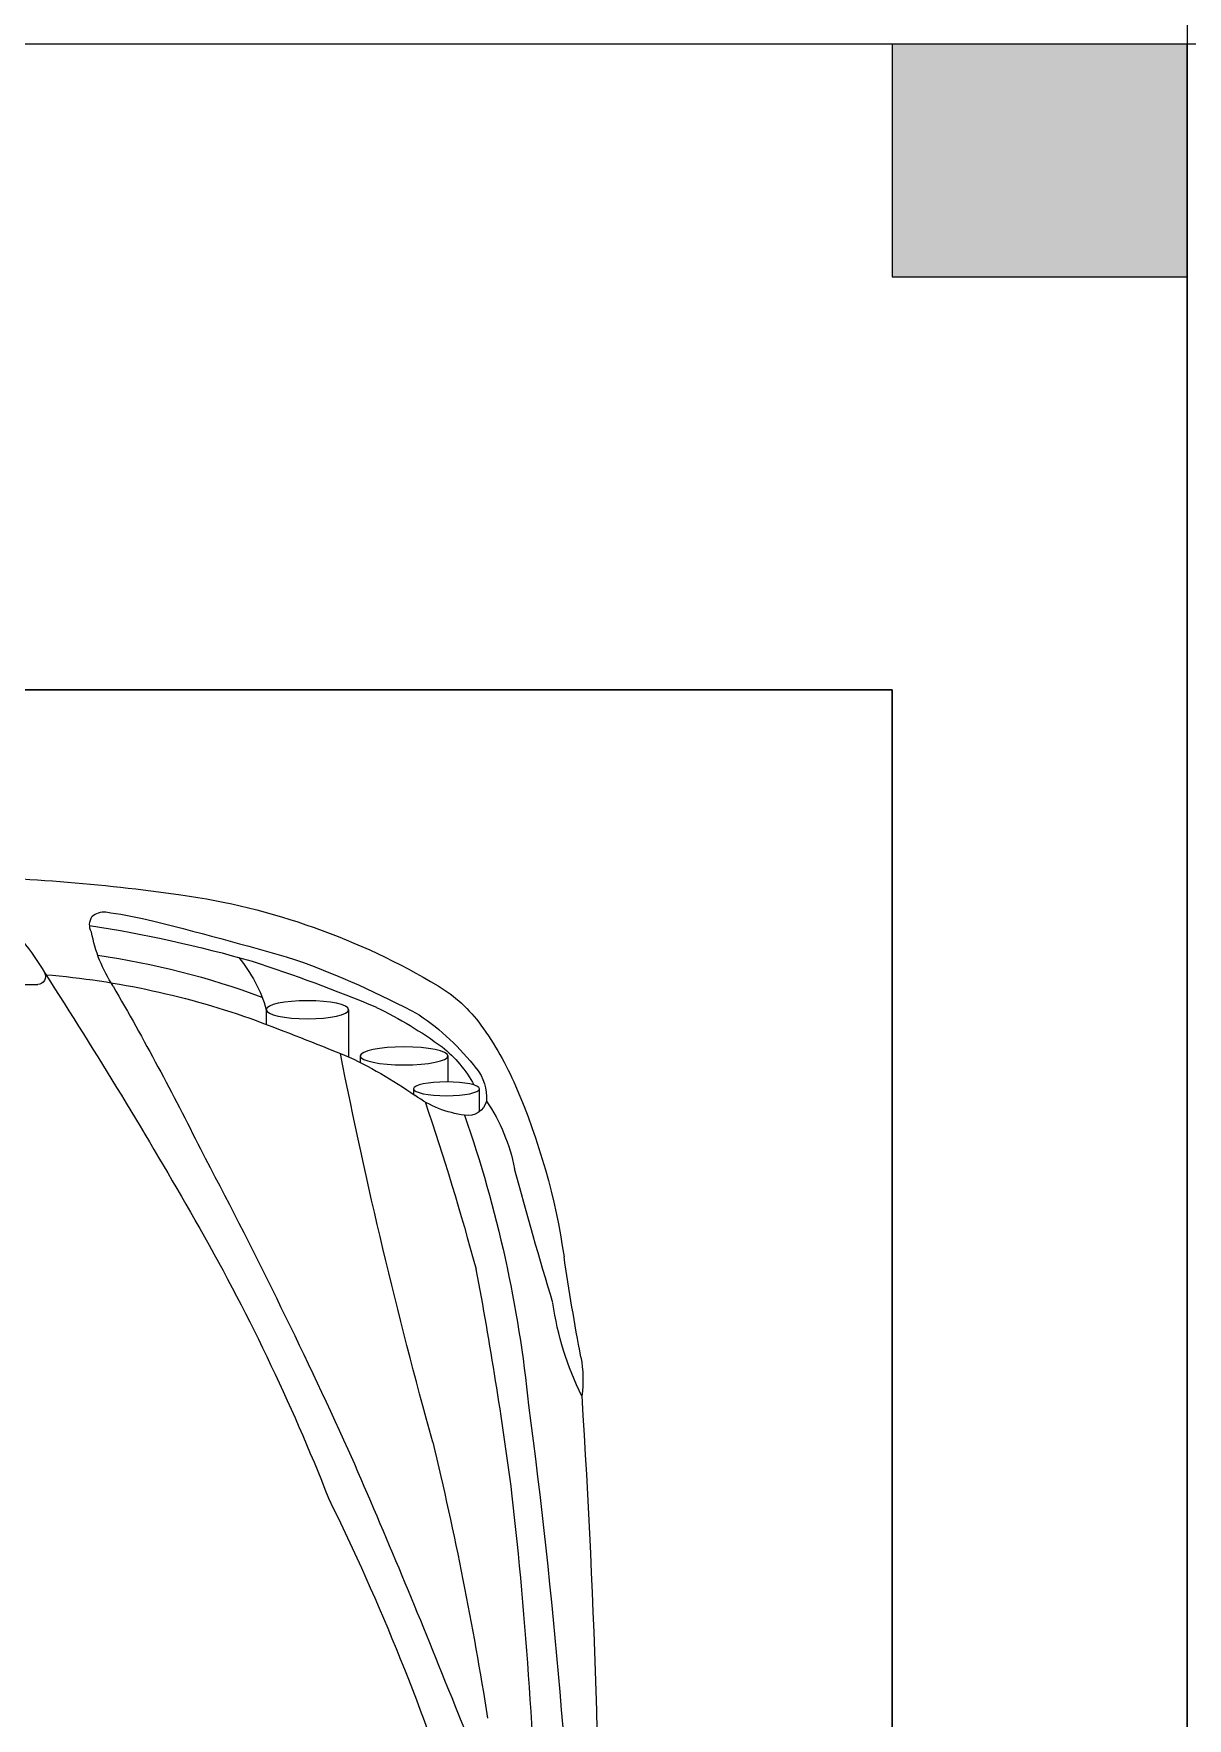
# Model space of a CAD drawing. Header units: metres. Extents: x 2865 to 2957, y -495 to -392.
# Drawn here: x 2883.276 to 2884.763, y -401.739 to -399.567 of the extents above; entities that cross this region are included whole.
import ezdxf

# ---------------------------------------------------------------- set-up
doc = ezdxf.new("R2010")
doc.units = ezdxf.units.M
doc.header["$LTSCALE"] = 12.7
for name, color, linetype in [('BLK_0_FLR_0_COVERED_PARKING', 7, 'Continuous'), ('BLK_1_COVERED_AREA', 7, 'Continuous'), ('BLK_1_FLR_0_STILT', 7, 'Continuous'), ('BLK_1_LVL_0_BLDG_FOOT_PRINT', 7, 'Continuous'), ('BLK_1_LVL_0_REAR_SETBACK', 7, 'Continuous'), ('BLK_1_LVL_0_SIDE_SETBACK1', 7, 'Continuous'), ('PARKING_SLOT', 7, 'Continuous')]:
    doc.layers.add(name, color=color, linetype=linetype)

# ---------------------------------------------------------------- blocks, each defined once
blk = doc.blocks.new('A$C43C371B0')
at = {"color": 8, "lineweight": 15}
for p, q in [((3.2107, 0.7179), (3.2399, 0.7179)), ((3.2825, 0.6772), (3.249, 0.6772)), ((3.2401, 0.6328), (3.2329, 0.6328)), ((3.2825, 0.5643), (3.2738, 0.5643)), ((3.3421, 0.5492), (3.2811, 0.5492)), ((3.3421, 0.4431), (3.3232, 0.4431)), ((3.3748, 0.0564), (3.3748, 0.1486))]:
    blk.add_line(p, q, dxfattribs=at)
for centre, radius, start, end in [((2.0528, -11.7681), 12.6426, 86.41209, 90.09331), ((2.8657, 0.6994), 0.1519, 79.2657, 98.2438), ((3.0215, 1.2091), 0.4008, 243.7022, 261.7303), ((3.4803, 3.9411), 3.1475, 259.2657, 261.6566), ((1.7878, -7.0722), 7.9224, 82.42566, 87.80232), ((2.8959, -0.0435), 0.8797, 66.6998, 81.6566), ((4.6707, 6.4594), 5.8992, 253.18251, 254.93154), ((2.0773, -4.9382), 5.7335, 83.5774, 88.59982), ((2.6728, -0.8318), 1.6207, 70.7928, 84.3593), ((3.0954, 0.5392), 0.2276, 55.5023, 79.4516), ((3.0827, 0.3903), 0.4073, 53.9898, 66.6998), ((1.4801, -1.7138), 2.5867, 67.5509, 72.3928), ((2.0131, -4.6009), 5.4065, 79.4032, 82.5019), ((1.7045, -3.8581), 4.6432, 76.5508, 81.0315), ((3.2301, 0.703), 0.0245, 103.7722, 190.202), ((3.2291, 0.6679), 0.0591, 50.6971, 94.6448), ((3.2119, 0.568), 0.1877, 30.9544, 53.9898), ((2.1724, -2.4156), 3.2385, 71.0678, 75.0595), ((3.3415, 0.7158), 0.1365, 187.2011, 216.2774), ((3.1729, 0.5749), 0.1538, 38.0218, 62.0189), ((3.0723, 0.4624), 0.3175, 34.0555, 52.3056), ((1.3453, -2.2593), 3.1002, 63.8373, 72.2299), ((-1.4901, -9.2172), 10.6564, 66.40489, 68.19668), ((4.621, 7.2759), 6.8683, 254.49072, 258.78928), ((2.8749, 0.3592), 0.5216, 25.6507, 36.5326), ((2.6123, 0.2084), 0.8868, 8.086, 30.9544), ((2.7832, 0.3181), 0.549, 24.2758, 35.26), ((2.3072, 0.0859), 1.1681, 19.7529, 28.3299), ((1.5556, -0.17), 1.9423, 17.8357, 22.8736), ((-0.2272, -6.055), 7.2539, 62.14091, 65.54898), ((-2.3112, -1.7158), 6.0338, 20.83422, 21.99264), ((1.7097, -2.0254), 2.7388, 60.1982, 68.5271), ((-0.6594, -0.7253), 4.241, 13.8176, 16.5201), ((3.2909, 0.2645), 0.1858, 50.3746, 74.003), ((2.3646, 0.071), 1.0593, 8.4041, 20.2446), ((2.3316, 0.071), 1.0593, 4.7645, 19.8228), ((1.7433, -0.0517), 1.7283, 8.8919, 16.0083), ((-0.3591, -5.65), 6.9122, 57.1549, 60.24925), ((1.4964, -3.001), 3.7497, 59.9759, 63.6177), ((1.0478, -0.0139), 2.467, 0.8053, 8.086), ((2.7099, 0.1247), 0.7665, 8.3869, 12.2676), ((3.4778, 0.4082), 0.1937, 237.0835, 259.4131), ((3.4516, 0.2353), 0.0199, 241.8073, 303.3396), ((3.4444, 0.2342), 0.0239, 319.506, 5.5243), ((3.3848, 0.1486), 0.01, 59.5754, 180), ((3.2322, -0.1112), 0.3114, 41.3006, 59.5754)]:
    blk.add_arc(centre, radius, start, end, dxfattribs=at)
for centre, major_axis, ratio in [((3.2401, 0.6754), (0, 0.0426), 0.20871), ((3.2825, 0.6207), (0, 0.0565), 0.205586), ((3.3421, 0.4961), (0, 0.0531), 0.218742)]:
    blk.add_ellipse(centre, major_axis=major_axis, ratio=ratio, dxfattribs=at)
blk = doc.blocks.new('A$C3D04333F')
blk.add_lwpolyline([(0, 0), (5, 0), (5, 2.5), (0, 2.5)], close=True)
at = {"xscale": -1}
blk.add_blockref('A$C43C371B0', (3.7548, 1.25), dxfattribs=at)
blk = doc.blocks.new('A$C1AA45CAD')
h = blk.add_hatch(color=256)
h.dxf.hatch_style = 1
h.paths.add_polyline_path([(0, 0), (-0.3, 0), (-0.3, -0.38), (0, -0.38)])
blk.add_lwpolyline([(-0.3, -0.38), (0, -0.38), (0, 0), (-0.3, 0)], close=True)

msp = doc.modelspace()

# ---------------------------------------------------------------- linework, layer by layer
msp.add_lwpolyline([(2871.3191, -460.9566), (2884.7628, -460.9566), (2884.7628, -399.5803), (2871.3191, -399.5803)], close=True)
at = {"layer": 'BLK_0_FLR_0_COVERED_PARKING', "color": 173}
msp.add_lwpolyline([(2871.3191, -460.9566), (2884.7628, -460.9566), (2884.7628, -399.5803), (2871.3191, -399.5803)], close=True, dxfattribs=at)
at = {"layer": 'BLK_1_COVERED_AREA', "color": 140}
msp.add_lwpolyline([(2871.3191, -460.9566), (2884.7628, -460.9566), (2884.7628, -399.5803), (2871.3191, -399.5803)], close=True, dxfattribs=at)
at = {"layer": 'BLK_1_FLR_0_STILT', "color": 7}
msp.add_lwpolyline([(2871.3191, -460.9566), (2884.7628, -460.9566), (2884.7628, -399.5803), (2871.3191, -399.5803)], close=True, dxfattribs=at)
at = {"layer": 'BLK_1_LVL_0_BLDG_FOOT_PRINT', "color": 1}
msp.add_lwpolyline([(2871.3191, -460.9566), (2884.7628, -460.9566), (2884.7628, -399.5803), (2871.3191, -399.5803)], close=True, dxfattribs=at)
at = {"layer": 'BLK_1_LVL_0_REAR_SETBACK', "color": 11}
msp.add_lwpolyline([(2871.3191, -399.5803), (2871.3191, -397.9124), (2878.5025, -394.6463), (2884.7628, -393.0782), (2884.7628, -399.5803)], close=True, dxfattribs=at)
at = {"layer": 'BLK_1_LVL_0_SIDE_SETBACK1', "color": 171}
msp.add_lwpolyline([(2886.2628, -399.5803), (2884.7628, -399.5803), (2884.7628, -460.9566), (2886.2628, -460.9566)], close=True, dxfattribs=at)
at = {"layer": 'PARKING_SLOT', "color": 30}
msp.add_lwpolyline([(2881.8828, -400.4126), (2884.3828, -400.4126), (2884.3828, -405.4126), (2881.8828, -405.4126)], close=True, dxfattribs=at)

# ---------------------------------------------------------------- block references
for name, p, rotation in [('A$C1AA45CAD', (2884.3828, -399.5803), 89.99999999999997), ('A$C3D04333F', (2881.8828, -400.4126), 270)]:
    msp.add_blockref(name, p, dxfattribs=dict(rotation=rotation))

doc.saveas('drawing.dxf')
